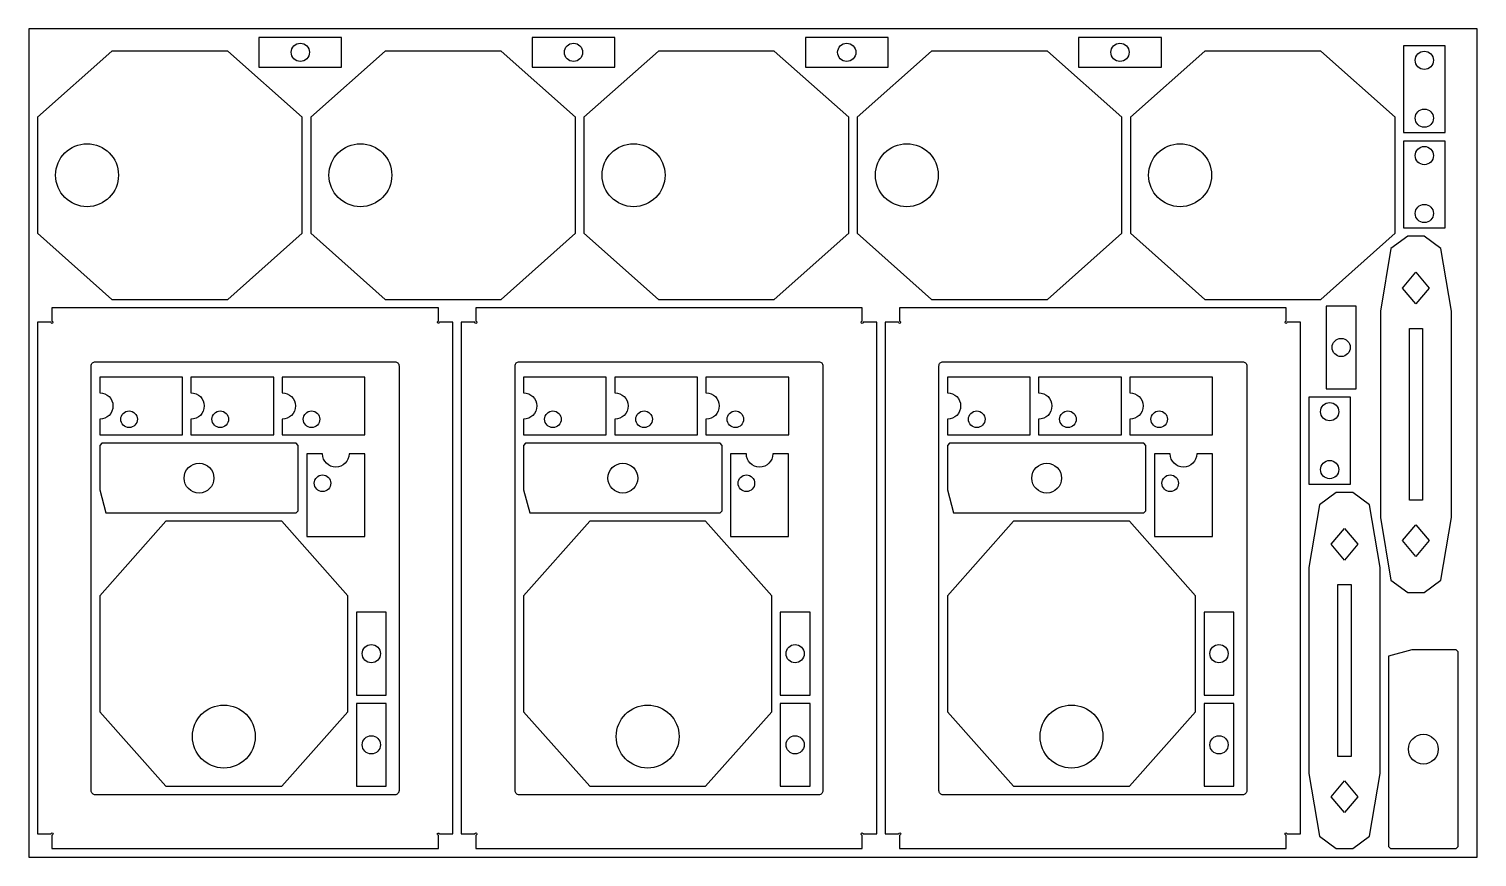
# Model space of a CAD drawing. Header units: metres. Extents: x 0 to 1750, y 0 to 1000.
import ezdxf

# ---------------------------------------------------------------- set-up
doc = ezdxf.new("R2010")
doc.units = ezdxf.units.M

msp = doc.modelspace()

# ---------------------------------------------------------------- linework, layer by layer
for points in [[(0, 0), (1750, 0), (1750, 1000), (0, 1000)], [(377.9, 989.8), (277.9, 989.8), (277.9, 953.8), (377.9, 953.8)], [(708.1, 989.8), (608.1, 989.8), (608.1, 953.8), (708.1, 953.8)], [(1038.3, 989.8), (938.3, 989.8), (938.3, 953.8), (1038.3, 953.8)], [(1368.5, 989.8), (1268.5, 989.8), (1268.5, 953.8), (1368.5, 953.8)], [(10.2, 753.4), (100.2, 673.4), (240.2, 673.4), (330.2, 753.4), (330.2, 893.4), (240.2, 973.4), (100.2, 973.4), (10.2, 893.4)], [(340.5, 753.4), (430.5, 673.4), (570.5, 673.4), (660.5, 753.4), (660.5, 893.4), (570.5, 973.4), (430.5, 973.4), (340.5, 893.4)], [(670.7, 753.4), (760.7, 673.4), (900.7, 673.4), (990.7, 753.4), (990.7, 893.4), (900.7, 973.4), (760.7, 973.4), (670.7, 893.4)], [(1000.9, 753.4), (1090.9, 673.4), (1230.9, 673.4), (1320.9, 753.4), (1320.9, 893.4), (1230.9, 973.4), (1090.9, 973.4), (1000.9, 893.4)], [(1331.1, 753.4), (1421.1, 673.4), (1561.1, 673.4), (1651.1, 753.4), (1651.1, 893.4), (1561.1, 973.4), (1421.1, 973.4), (1331.1, 893.4)], [(1661.3, 874.8), (1711.3, 874.8), (1711.3, 979.8), (1661.3, 979.8)], [(1661.3, 759.7), (1711.3, 759.7), (1711.3, 864.7), (1661.3, 864.7)], [(1719.2, 659.1), (1706.3, 734.8), (1686.2, 749.6), (1666.2, 749.6), (1646, 734.8), (1633.2, 659.1), (1633.2, 410.1), (1646, 334.4), (1666.2, 319.6), (1686.2, 319.6), (1706.3, 334.4), (1719.2, 410.1)], [(1692.2, 687.1), (1676.2, 667.9), (1660.1, 687.1), (1676.2, 706.2)], [(1603.8, 565.4), (1603.8, 665.4), (1567.8, 665.4), (1567.8, 565.4)], [(1684.2, 638.3), (1684.2, 430.9), (1668.2, 430.9), (1668.2, 638.3)], [(1546.9, 450.3), (1596.9, 450.3), (1596.9, 555.3), (1546.9, 555.3)], [(323, 415.6), (325.5, 418.1), (325.5, 497.1), (323, 499.6), (88, 499.6), (85.5, 497.1), (85.5, 443.6), (93, 415.6)], [(835.2, 415.6), (837.7, 418.1), (837.7, 497.1), (835.2, 499.6), (600.2, 499.6), (597.7, 497.1), (597.7, 443.6), (605.2, 415.6)], [(1347.4, 415.6), (1349.9, 418.1), (1349.9, 497.1), (1347.4, 499.6), (1112.4, 499.6), (1109.9, 497.1), (1109.9, 443.6), (1117.4, 415.6)], [(1632.9, 349.8), (1620, 425.4), (1599.9, 440.2), (1579.9, 440.2), (1559.8, 425.4), (1546.9, 349.8), (1546.9, 100.7), (1559.8, 25.1), (1579.9, 10.2), (1599.9, 10.2), (1620, 25.1), (1632.9, 100.7)], [(305.5, 85.5), (385.5, 175.5), (385.5, 315.5), (305.5, 405.5), (165.5, 405.5), (85.5, 315.5), (85.5, 175.5), (165.5, 85.5)], [(817.7, 85.5), (897.7, 175.5), (897.7, 315.5), (817.7, 405.5), (677.7, 405.5), (597.7, 315.5), (597.7, 175.5), (677.7, 85.5)], [(1329.9, 85.5), (1409.9, 175.5), (1409.9, 315.5), (1329.9, 405.5), (1189.9, 405.5), (1109.9, 315.5), (1109.9, 175.5), (1189.9, 85.5)], [(1606, 377.7), (1589.9, 358.6), (1573.8, 377.7), (1589.9, 396.9)], [(1692.2, 382.1), (1676.2, 363), (1660.1, 382.1), (1676.2, 401.3)], [(1597.9, 329), (1597.9, 121.5), (1581.9, 121.5), (1581.9, 329)], [(431.7, 195.6), (431.7, 295.6), (395.7, 295.6), (395.7, 195.6)], [(943.9, 195.6), (943.9, 295.6), (907.9, 295.6), (907.9, 195.6)], [(1456.1, 195.6), (1456.1, 295.6), (1420.1, 295.6), (1420.1, 195.6)], [(1643.1, 12.8), (1645.6, 10.2), (1724.6, 10.2), (1727.1, 12.8), (1727.1, 247.8), (1724.6, 250.2), (1671.1, 250.2), (1643.1, 242.7)], [(431.7, 85.5), (431.7, 185.5), (395.7, 185.5), (395.7, 85.5)], [(943.9, 85.5), (943.9, 185.5), (907.9, 185.5), (907.9, 85.5)], [(1456.1, 85.5), (1456.1, 185.5), (1420.1, 185.5), (1420.1, 85.5)], [(1606, 72.8), (1589.9, 53.6), (1573.8, 72.8), (1589.9, 91.9)]]:
    msp.add_lwpolyline(points, close=True)
for points in [[(338.9, 971.8, -1), (316.9, 971.8, -1)], [(669.1, 971.8, -1), (647.1, 971.8, -1)], [(999.3, 971.8, -1), (977.3, 971.8, -1)], [(1329.5, 971.8, -1), (1307.5, 971.8, -1)], [(1686.3, 951.2, -1), (1686.3, 973.2, -1)], [(1686.3, 881.3, -1), (1686.3, 903.3, -1)], [(70.2, 785.4, -1), (70.2, 861.4, -1)], [(400.5, 785.4, -1), (400.5, 861.4, -1)], [(730.7, 785.4, -1), (730.7, 861.4, -1)], [(1060.9, 785.4, -1), (1060.9, 861.4, -1)], [(1391.1, 785.4, -1), (1391.1, 861.4, -1)], [(1686.3, 836.1, -1), (1686.3, 858.1, -1)], [(1686.3, 766.2, -1), (1686.3, 788.2, -1)], [(512.2, 645.8), (496, 645.8, -2.414214), (494.8, 647), (494.8, 663.2), (27.8, 663.2), (27.8, 647, -2.414214), (26.5, 645.8), (10.2, 645.8), (10.2, 27.8), (26.5, 27.8, -2.414214), (27.8, 26.5), (27.8, 10.2), (494.8, 10.2), (494.8, 26.5, -2.414214), (496, 27.8), (512.2, 27.8)], [(1024.5, 645.8), (1008.3, 645.8, -2.414214), (1007, 647), (1007, 663.2), (540, 663.2), (540, 647, -2.414214), (538.7, 645.8), (522.5, 645.8), (522.5, 27.8), (538.7, 27.8, -2.414214), (540, 26.5), (540, 10.2), (1007, 10.2), (1007, 26.5, -2.414214), (1008.3, 27.8), (1024.5, 27.8)], [(1536.7, 645.8), (1520.5, 645.8, -2.414214), (1519.2, 647), (1519.2, 663.2), (1052.2, 663.2), (1052.2, 647, -2.414214), (1050.9, 645.8), (1034.7, 645.8), (1034.7, 27.8), (1050.9, 27.8, -2.414214), (1052.2, 26.5), (1052.2, 10.2), (1519.2, 10.2), (1519.2, 26.5, -2.414214), (1520.5, 27.8), (1536.7, 27.8)], [(1585.8, 604.4, -1), (1585.8, 626.4, -1)], [(75.2, 80.2), (75.2, 593.2, -0.414214), (80.2, 598.2), (442.2, 598.2, -0.414214), (447.2, 593.2), (447.2, 80.2, -0.414214), (442.2, 75.2), (80.2, 75.2, -0.414214)], [(587.5, 80.2), (587.5, 593.2, -0.414214), (592.5, 598.2), (954.5, 598.2, -0.414214), (959.5, 593.2), (959.5, 80.2, -0.414214), (954.5, 75.2), (592.5, 75.2, -0.414214)], [(1099.7, 80.2), (1099.7, 593.2, -0.414214), (1104.7, 598.2), (1466.7, 598.2, -0.414214), (1471.7, 593.2), (1471.7, 80.2, -0.414214), (1466.7, 75.2), (1104.7, 75.2, -0.414214)], [(185.5, 509.7), (185.5, 579.7), (85.5, 579.7), (85.5, 560.7, -1), (85.5, 528.7), (85.5, 509.7)], [(295.8, 509.7), (295.8, 579.7), (195.8, 579.7), (195.8, 560.7, -1), (195.8, 528.7), (195.8, 509.7)], [(406, 509.7), (406, 579.7), (306, 579.7), (306, 560.7, -1), (306, 528.7), (306, 509.7)], [(697.7, 509.7), (697.7, 579.7), (597.7, 579.7), (597.7, 560.7, -1), (597.7, 528.7), (597.7, 509.7)], [(808, 509.7), (808, 579.7), (708, 579.7), (708, 560.7, -1), (708, 528.7), (708, 509.7)], [(918.2, 509.7), (918.2, 579.7), (818.2, 579.7), (818.2, 560.7, -1), (818.2, 528.7), (818.2, 509.7)], [(1209.9, 509.7), (1209.9, 579.7), (1109.9, 579.7), (1109.9, 560.7, -1), (1109.9, 528.7), (1109.9, 509.7)], [(1320.2, 509.7), (1320.2, 579.7), (1220.2, 579.7), (1220.2, 560.7, -1), (1220.2, 528.7), (1220.2, 509.7)], [(1430.4, 509.7), (1430.4, 579.7), (1330.4, 579.7), (1330.4, 560.7, -1), (1330.4, 528.7), (1330.4, 509.7)], [(1571.9, 526.8, -1), (1571.9, 548.8, -1)], [(131, 528.7, -1), (111, 528.7, -1)], [(241.2, 528.7, -1), (221.2, 528.7, -1)], [(351.5, 528.7, -1), (331.5, 528.7, -1)], [(643.2, 528.7, -1), (623.2, 528.7, -1)], [(753.4, 528.7, -1), (733.4, 528.7, -1)], [(863.7, 528.7, -1), (843.7, 528.7, -1)], [(1155.4, 528.7, -1), (1135.4, 528.7, -1)], [(1265.6, 528.7, -1), (1245.6, 528.7, -1)], [(1375.9, 528.7, -1), (1355.9, 528.7, -1)], [(223.5, 457.6, -1), (187.5, 457.6, -1)], [(335.8, 386.9), (405.8, 386.9), (405.8, 486.9), (386.8, 486.9, -1), (354.8, 486.9), (335.8, 486.9)], [(735.7, 457.6, -1), (699.7, 457.6, -1)], [(848, 386.9), (918, 386.9), (918, 486.9), (899, 486.9, -1), (867, 486.9), (848, 486.9)], [(1247.9, 457.6, -1), (1211.9, 457.6, -1)], [(1360.2, 386.9), (1430.2, 386.9), (1430.2, 486.9), (1411.2, 486.9, -1), (1379.2, 486.9), (1360.2, 486.9)], [(1571.9, 456.9, -1), (1571.9, 478.9, -1)], [(354.8, 441.4, -1), (354.8, 461.4, -1)], [(867, 441.4, -1), (867, 461.4, -1)], [(1379.2, 441.4, -1), (1379.2, 461.4, -1)], [(413.7, 234.6, -1), (413.7, 256.6, -1)], [(925.9, 234.6, -1), (925.9, 256.6, -1)], [(1438.1, 234.6, -1), (1438.1, 256.6, -1)], [(273.5, 145.5, -1), (197.5, 145.5, -1)], [(785.7, 145.5, -1), (709.7, 145.5, -1)], [(1297.9, 145.5, -1), (1221.9, 145.5, -1)], [(413.7, 124.5, -1), (413.7, 146.5, -1)], [(925.9, 124.5, -1), (925.9, 146.5, -1)], [(1438.1, 124.5, -1), (1438.1, 146.5, -1)], [(1685.1, 112.2, -1), (1685.1, 148.2, -1)]]:
    msp.add_lwpolyline(points, format="xyb", close=True)

doc.saveas('drawing.dxf')
